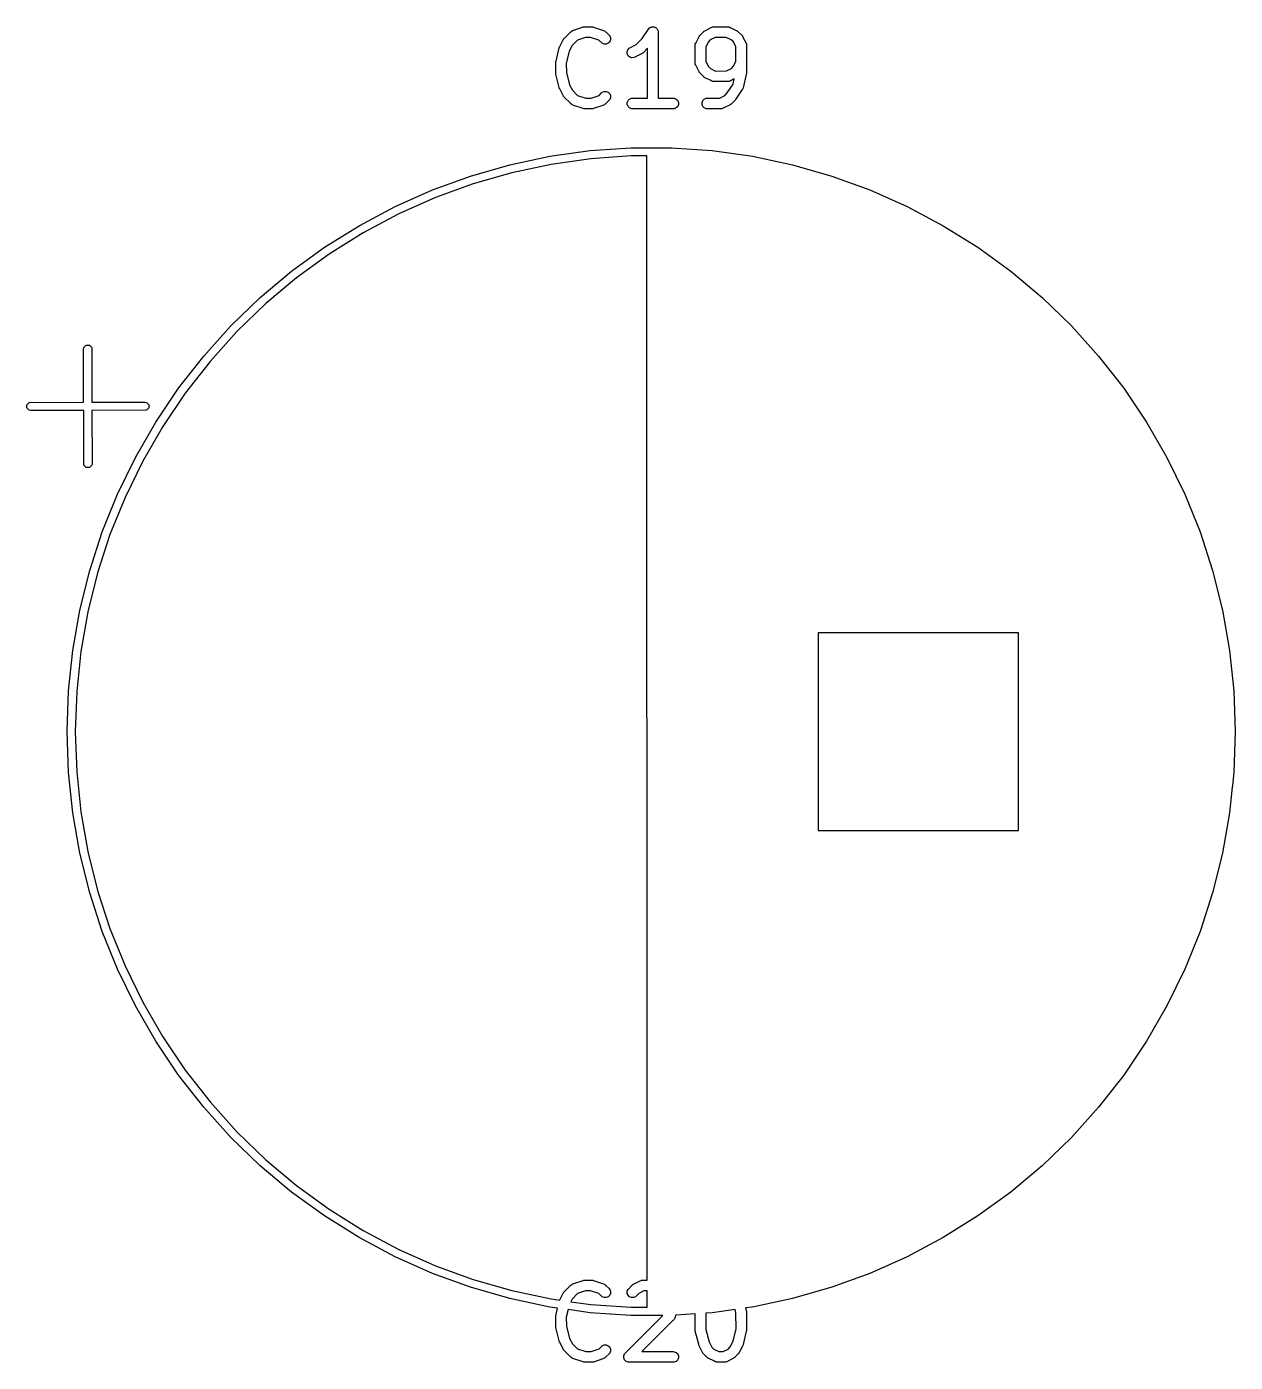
# Model space of a CAD drawing. Extents: x 37 to 347, y -147 to -34.
# Drawn here: x 36.61 to 53.53, y -52.68 to -33.98 of the extents above; entities that cross this region are included whole.
import ezdxf

# ---------------------------------------------------------------- set-up
doc = ezdxf.new("R2010")
doc.units = 0
doc.layers.add('BLACK', color=7, linetype='CONTINUOUS')

msp = doc.modelspace()

# ---------------------------------------------------------------- linework, layer by layer
at = {"layer": 'BLACK', "linetype": 'CONTINUOUS'}
for p, q in [((44.241428, -34.037281), (44.25439, -34.032834)), ((44.25439, -34.032834), (44.26394, -34.028879)), ((44.26394, -34.028879), (44.26592, -34.028879)), ((44.26592, -34.028879), (44.39771, -33.983668)), ((44.39771, -33.983668), (44.404965, -33.982018)), ((44.404965, -33.982018), (44.406796, -33.98126)), ((44.406796, -33.98126), (44.408392, -33.981239)), ((44.408392, -33.981239), (44.412047, -33.980408)), ((44.412047, -33.980408), (44.421347, -33.981069)), ((44.421347, -33.981069), (44.516666, -33.979819)), ((44.516666, -33.979819), (44.524071, -33.980548)), ((44.524071, -33.980548), (44.526046, -33.980408)), ((44.526046, -33.980408), (44.527532, -33.980889)), ((44.527532, -33.980889), (44.531298, -33.98126)), ((44.531298, -33.98126), (44.540661, -33.985138)), ((44.540661, -33.985138), (44.68324, -34.031287)), ((44.68324, -34.031287), (44.696665, -34.037281)), ((45.224663, -34.145534), (45.311405, -34.013216)), ((45.311405, -34.013216), (45.311439, -34.013173)), ((45.311439, -34.013173), (45.311449, -34.013151)), ((45.311449, -34.013151), (45.3115, -34.013099)), ((45.3115, -34.013099), (45.320721, -34.001841)), ((45.320721, -34.001841), (45.32689, -33.997709)), ((45.32689, -33.997709), (45.332141, -33.992459)), ((45.332141, -33.992459), (45.33893, -33.989646)), ((45.33893, -33.989646), (45.345036, -33.985558)), ((45.345036, -33.985558), (45.352316, -33.984101)), ((45.352316, -33.984101), (45.359177, -33.98126)), ((45.359177, -33.98126), (45.366525, -33.98126)), ((45.366525, -33.98126), (45.37373, -33.979819)), ((45.37373, -33.979819), (45.381014, -33.98126)), ((45.381014, -33.98126), (45.388441, -33.98126)), ((45.388441, -33.98126), (45.395229, -33.984072)), ((45.395229, -33.984072), (45.402438, -33.985498)), ((45.402438, -33.985498), (45.408617, -33.989617)), ((45.408617, -33.989617), (45.415477, -33.992459)), ((45.415477, -33.992459), (45.42067, -33.997652)), ((45.42067, -33.997652), (45.426787, -34.00173)), ((45.426787, -34.00173), (45.43092, -34.007902)), ((45.43092, -34.007902), (45.436169, -34.013151)), ((45.436169, -34.013151), (45.43898, -34.019938)), ((45.43898, -34.019938), (45.44307, -34.026045)), ((45.44307, -34.026045), (45.444526, -34.033326)), ((45.444526, -34.033326), (45.447368, -34.040187)), ((46.102856, -34.036428), (46.197411, -33.987737)), ((46.197411, -33.987737), (46.211142, -33.982482)), ((46.211142, -33.982482), (46.213831, -33.98229)), ((46.213831, -33.98229), (46.21632, -33.98126)), ((46.21632, -33.98126), (46.229659, -33.981166)), ((46.229659, -33.981166), (46.240332, -33.980408)), ((46.240332, -33.980408), (46.242339, -33.981077)), ((46.242339, -33.981077), (46.421428, -33.979819)), ((46.421428, -33.979819), (46.43606, -33.98126)), ((46.43606, -33.98126), (46.438549, -33.982291)), ((46.438549, -33.982291), (46.441237, -33.982482)), ((46.441237, -33.982482), (46.45423, -33.988786)), ((46.45423, -33.988786), (46.463096, -33.992459)), ((46.463096, -33.992459), (46.464318, -33.993681)), ((46.464318, -33.993681), (46.550207, -34.035356)), ((44.071984, -34.255366), (44.116251, -34.164135)), ((44.116251, -34.164135), (44.120215, -34.157835)), ((44.120215, -34.157835), (44.120973, -34.156008)), ((44.120973, -34.156008), (44.12207, -34.154888)), ((44.12207, -34.154888), (44.124083, -34.151692)), ((44.124083, -34.151692), (44.131606, -34.145167)), ((44.131606, -34.145167), (44.225538, -34.049405)), ((44.225538, -34.049405), (44.236903, -34.040077)), ((44.236903, -34.040077), (44.239393, -34.039045)), ((44.239393, -34.039045), (44.241428, -34.037281)), ((44.316944, -34.168561), (44.242665, -34.244286)), ((44.430213, -34.129703), (44.316944, -34.168561)), ((44.501592, -34.128767), (44.430213, -34.129703)), ((44.617785, -34.166376), (44.501592, -34.128767)), ((44.665474, -34.212417), (44.617785, -34.166376)), ((44.69251, -34.223616), (44.665474, -34.212417)), ((44.696665, -34.037281), (44.6987, -34.039046)), ((44.6987, -34.039046), (44.701191, -34.040078)), ((44.701191, -34.040078), (44.712692, -34.051181)), ((44.712692, -34.051181), (44.718772, -34.056455)), ((44.718772, -34.056455), (44.719348, -34.057608)), ((44.719348, -34.057608), (44.760175, -34.097024)), ((44.748809, -34.212417), (44.721773, -34.223616)), ((44.769502, -34.191724), (44.748809, -34.212417)), ((44.760175, -34.097024), (44.769502, -34.108389)), ((44.769502, -34.108389), (44.780701, -34.135425)), ((44.780701, -34.164688), (44.769502, -34.191724)), ((44.780701, -34.135425), (44.780701, -34.164688)), ((45.141929, -34.22988), (45.224663, -34.145534)), ((45.447368, -34.040187), (45.447378, -34.047587)), ((45.447378, -34.047587), (45.448809, -34.05474)), ((45.448809, -34.05474), (45.447398, -34.061868)), ((45.447398, -34.061868), (45.448703, -34.980337)), ((45.968139, -34.225486), (45.974443, -34.212492)), ((45.974443, -34.212492), (45.978116, -34.203627)), ((45.978116, -34.203627), (45.979338, -34.202404)), ((45.979338, -34.202404), (46.021013, -34.116516)), ((46.021013, -34.116516), (46.024977, -34.110216)), ((46.024977, -34.110216), (46.025735, -34.108389)), ((46.025735, -34.108389), (46.026865, -34.107218)), ((46.026865, -34.107218), (46.028845, -34.104073)), ((46.028845, -34.104073), (46.035339, -34.09844)), ((46.035339, -34.09844), (46.082681, -34.049405)), ((46.082681, -34.049405), (46.08843, -34.044686)), ((46.08843, -34.044686), (46.08973, -34.043188)), ((46.08973, -34.043188), (46.091143, -34.04246)), ((46.091143, -34.04246), (46.094046, -34.040078)), ((46.094046, -34.040078), (46.102856, -34.036428)), ((46.147528, -34.19646), (46.114231, -34.265082)), ((46.177772, -34.165133), (46.147528, -34.19646)), ((46.246563, -34.129709), (46.177772, -34.165133)), ((46.401732, -34.128619), (46.246563, -34.129709)), ((46.470262, -34.161871), (46.401732, -34.128619)), ((46.501589, -34.192115), (46.470262, -34.161871)), ((46.53696, -34.260803), (46.501589, -34.192115)), ((46.550207, -34.035356), (46.556506, -34.03932)), ((46.556506, -34.03932), (46.558334, -34.040078)), ((46.558334, -34.040078), (46.559504, -34.041208)), ((46.559504, -34.041208), (46.56265, -34.043188)), ((46.56265, -34.043188), (46.568282, -34.049682)), ((46.568282, -34.049682), (46.617318, -34.097024)), ((46.617318, -34.097024), (46.622036, -34.102773)), ((46.622036, -34.102773), (46.623535, -34.104073)), ((46.623535, -34.104073), (46.624262, -34.105486)), ((46.624262, -34.105486), (46.626645, -34.108389)), ((46.626645, -34.108389), (46.630294, -34.117199)), ((46.630294, -34.117199), (46.678986, -34.211754)), ((46.678986, -34.211754), (46.684241, -34.225485)), ((44.017712, -34.461089), (44.062953, -34.274724)), ((44.062953, -34.274724), (44.063338, -34.273644)), ((44.063338, -34.273644), (44.063377, -34.273105)), ((44.063377, -34.273105), (44.063962, -34.271897)), ((44.063962, -34.271897), (44.0679, -34.260878)), ((44.0679, -34.260878), (44.071984, -34.255366)), ((44.20394, -34.324096), (44.161914, -34.497219)), ((44.242665, -34.244286), (44.20394, -34.324096)), ((44.721773, -34.223616), (44.69251, -34.223616)), ((45.013684, -34.331152), (45.022938, -34.303391)), ((45.015758, -34.360342), (45.013684, -34.331152)), ((45.028845, -34.386517), (45.015758, -34.360342)), ((45.022938, -34.303391), (45.042111, -34.281283)), ((45.050953, -34.40569), (45.028845, -34.386517)), ((45.042111, -34.281283), (45.141929, -34.22988)), ((45.078714, -34.414944), (45.050953, -34.40569)), ((45.121636, -34.407615), (45.107904, -34.41287)), ((45.216192, -34.358922), (45.121636, -34.407615)), ((45.225001, -34.355274), (45.216192, -34.358922)), ((45.227903, -34.352891), (45.225001, -34.355274)), ((45.229317, -34.352164), (45.227903, -34.352891)), ((45.230616, -34.350665), (45.229317, -34.352164)), ((45.236366, -34.345947), (45.230616, -34.350665)), ((45.299131, -34.281958), (45.236366, -34.345947)), ((45.300123, -34.980702), (45.299131, -34.281958)), ((45.965476, -34.245295), (45.966917, -34.230663)), ((45.966768, -34.471899), (45.965476, -34.245295)), ((45.966917, -34.230663), (45.967948, -34.228173)), ((45.967948, -34.228173), (45.968139, -34.225486)), ((46.114231, -34.265082), (46.115387, -34.467818)), ((46.537702, -34.464521), (46.53696, -34.260803)), ((46.684241, -34.225485), (46.684432, -34.228174)), ((46.684432, -34.228174), (46.685463, -34.230663)), ((46.685463, -34.230663), (46.685509, -34.243333)), ((46.685509, -34.243333), (46.686315, -34.254675)), ((46.686315, -34.254675), (46.685558, -34.256943)), ((46.685558, -34.256943), (46.686904, -34.626247)), ((44.013095, -34.48339), (44.013346, -34.480836)), ((44.014362, -34.621969), (44.013095, -34.48339)), ((44.013184, -34.479744), (44.013638, -34.477872)), ((44.013346, -34.480836), (44.013184, -34.479744)), ((44.013638, -34.477872), (44.014536, -34.468758)), ((44.014536, -34.468758), (44.017712, -34.461089)), ((44.161914, -34.497219), (44.163056, -34.621991)), ((45.107904, -34.41287), (45.078714, -34.414944)), ((45.966065, -34.474009), (45.966768, -34.471899)), ((45.966842, -34.484951), (45.966065, -34.474009)), ((45.966917, -34.498022), (45.966842, -34.484951)), ((45.967948, -34.500511), (45.966917, -34.498022)), ((45.968139, -34.503199), (45.967948, -34.500511)), ((45.973394, -34.516931), (45.968139, -34.503199)), ((46.022086, -34.611487), (45.973394, -34.516931)), ((46.115387, -34.467818), (46.15079, -34.536569)), ((46.15079, -34.536569), (46.182118, -34.566814)), ((46.182118, -34.566814), (46.250647, -34.600065)), ((46.405816, -34.598975), (46.474607, -34.563551)), ((46.474607, -34.563551), (46.504852, -34.532223)), ((46.504852, -34.532223), (46.537702, -34.464521)), ((44.013184, -34.629893), (44.014362, -34.621969)), ((44.014518, -34.638917), (44.013184, -34.629893)), ((44.014536, -34.640879), (44.014518, -34.638917)), ((44.014958, -34.6419), (44.014536, -34.640879)), ((44.015334, -34.644437), (44.014958, -34.6419)), ((44.062851, -34.829135), (44.015334, -34.644437)), ((44.163056, -34.621991), (44.207674, -34.795421)), ((46.025735, -34.620296), (46.022086, -34.611487)), ((46.028117, -34.623198), (46.025735, -34.620296)), ((46.028845, -34.624612), (46.028117, -34.623198)), ((46.030343, -34.625911), (46.028845, -34.624612)), ((46.035062, -34.631661), (46.030343, -34.625911)), ((46.084097, -34.679002), (46.035062, -34.631661)), ((46.08973, -34.685497), (46.084097, -34.679002)), ((46.092875, -34.687476), (46.08973, -34.685497)), ((46.094046, -34.688607), (46.092875, -34.687476)), ((46.095873, -34.689364), (46.094046, -34.688607)), ((46.102173, -34.693329), (46.095873, -34.689364)), ((46.188062, -34.735004), (46.102173, -34.693329)), ((46.189284, -34.736226), (46.188062, -34.735004)), ((46.198143, -34.739895), (46.189284, -34.736226)), ((46.211142, -34.746203), (46.198143, -34.739895)), ((46.213831, -34.746394), (46.211142, -34.746203)), ((46.21632, -34.747425), (46.213831, -34.746394)), ((46.230952, -34.748866), (46.21632, -34.747425)), ((46.410039, -34.747607), (46.230952, -34.748866)), ((46.250647, -34.600065), (46.405816, -34.598975)), ((46.412047, -34.748277), (46.410039, -34.747607)), ((46.422719, -34.747518), (46.412047, -34.748277)), ((46.43606, -34.747425), (46.422719, -34.747518)), ((46.438549, -34.746393), (46.43606, -34.747425)), ((46.441237, -34.746203), (46.438549, -34.746393)), ((46.454969, -34.740948), (46.441237, -34.746203)), ((46.5143, -34.710395), (46.454969, -34.740948)), ((46.496651, -34.783096), (46.5143, -34.710395)), ((46.682286, -34.648547), (46.637046, -34.834913)), ((46.685463, -34.640879), (46.682286, -34.648547)), ((46.68636, -34.631764), (46.685463, -34.640879)), ((46.686815, -34.629893), (46.68636, -34.631764)), ((46.686904, -34.626247), (46.686652, -34.6288)), ((46.686652, -34.6288), (46.686815, -34.629893)), ((44.063377, -34.836532), (44.062851, -34.829135)), ((44.067579, -34.847514), (44.063377, -34.836532)), ((44.0679, -34.848759), (44.067579, -34.847514)), ((44.068222, -34.849194), (44.0679, -34.848759)), ((44.068632, -34.850264), (44.068222, -34.849194)), ((44.117322, -34.944816), (44.068632, -34.850264)), ((44.120972, -34.953628), (44.117322, -34.944816)), ((44.123355, -34.956532), (44.120972, -34.953628)), ((44.124083, -34.957945), (44.123355, -34.956532)), ((44.125581, -34.959244), (44.124083, -34.957945)), ((44.1303, -34.964994), (44.125581, -34.959244)), ((44.218469, -35.051479), (44.1303, -34.964994)), ((44.207674, -34.795421), (44.246366, -34.870558)), ((44.246366, -34.870558), (44.320574, -34.943348)), ((44.320574, -34.943348), (44.436501, -34.98087)), ((44.507879, -34.979934), (44.620586, -34.941269)), ((44.620586, -34.941269), (44.654108, -34.906548)), ((44.654108, -34.906548), (44.665474, -34.89722)), ((44.665474, -34.89722), (44.69251, -34.886021)), ((44.69251, -34.886021), (44.721773, -34.886021)), ((44.721773, -34.886021), (44.748809, -34.897219)), ((44.748809, -34.897219), (44.769502, -34.917912)), ((44.769502, -34.917912), (44.780701, -34.944948)), ((44.780701, -34.944948), (44.780701, -34.974211)), ((46.310578, -34.979928), (46.379368, -34.944504)), ((46.379368, -34.944504), (46.41511, -34.907482)), ((46.41511, -34.907482), (46.496651, -34.783096)), ((46.625793, -34.857269), (46.531451, -35.001183)), ((46.632099, -34.848759), (46.625793, -34.857269)), ((46.63297, -34.846321), (46.632099, -34.848759)), ((46.633606, -34.845351), (46.63297, -34.846321)), ((46.633964, -34.843536), (46.633606, -34.845351)), ((46.637046, -34.834913), (46.633964, -34.843536)), ((44.219321, -35.053183), (44.218469, -35.051479)), ((44.226965, -35.059813), (44.219321, -35.053183)), ((44.236903, -35.069561), (44.226965, -35.059813)), ((44.239393, -35.070592), (44.236903, -35.069561)), ((44.241428, -35.072357), (44.239393, -35.070592)), ((44.254854, -35.078351), (44.241428, -35.072357)), ((44.397435, -35.1245), (44.254854, -35.078351)), ((44.406796, -35.128378), (44.397435, -35.1245)), ((44.410559, -35.128748), (44.406796, -35.128378)), ((44.412047, -35.12923), (44.410559, -35.128748)), ((44.414021, -35.129089), (44.412047, -35.12923)), ((44.421428, -35.129819), (44.414021, -35.129089)), ((44.516745, -35.128568), (44.421428, -35.129819)), ((44.436501, -34.98087), (44.507879, -34.979934)), ((44.526046, -35.12923), (44.516745, -35.128568)), ((44.5297, -35.128398), (44.526046, -35.12923)), ((44.531298, -35.128378), (44.5297, -35.128398)), ((44.533129, -35.127619), (44.531298, -35.128378)), ((44.540383, -35.12597), (44.533129, -35.127619)), ((44.672173, -35.080759), (44.540383, -35.12597)), ((44.674155, -35.080759), (44.672173, -35.080759)), ((44.683707, -35.076802), (44.674155, -35.080759)), ((44.696665, -35.072357), (44.683707, -35.076802)), ((44.6987, -35.070591), (44.696665, -35.072357)), ((44.701191, -35.06956), (44.6987, -35.070591)), ((44.712557, -35.060232), (44.701191, -35.06956)), ((44.769503, -35.001247), (44.712557, -35.060232)), ((44.780701, -34.974211), (44.769503, -35.001247)), ((45.014536, -35.040187), (45.025735, -35.013151)), ((45.014536, -35.069451), (45.014536, -35.040187)), ((45.025735, -35.096487), (45.014536, -35.069451)), ((45.025735, -35.013151), (45.046427, -34.992459)), ((45.046427, -35.117179), (45.025735, -35.096487)), ((45.046427, -34.992459), (45.073463, -34.98126)), ((45.073463, -35.128378), (45.046427, -35.117179)), ((45.073463, -34.98126), (45.300123, -34.980702)), ((45.088095, -35.129819), (45.073463, -35.128378)), ((45.674155, -35.128378), (45.088095, -35.129819)), ((45.448703, -34.980337), (45.659523, -34.979819)), ((45.659523, -34.979819), (45.674155, -34.98126)), ((45.674155, -34.98126), (45.701191, -34.992459)), ((45.701191, -35.117179), (45.674155, -35.128378)), ((45.701191, -34.992459), (45.721883, -35.013151)), ((45.721883, -35.096487), (45.701191, -35.117179)), ((45.721883, -35.013151), (45.733082, -35.040187)), ((45.733082, -35.069451), (45.721883, -35.096487)), ((45.733082, -35.040187), (45.733082, -35.069451)), ((46.062155, -35.040187), (46.073354, -35.013151)), ((46.062155, -35.069451), (46.062155, -35.040187)), ((46.073354, -35.096487), (46.062155, -35.069451)), ((46.073354, -35.013151), (46.094046, -34.992459)), ((46.094046, -35.117179), (46.073354, -35.096487)), ((46.094046, -34.992459), (46.121082, -34.98126)), ((46.121082, -35.128378), (46.094046, -35.117179)), ((46.121082, -34.98126), (46.310578, -34.979928)), ((46.135714, -35.129819), (46.121082, -35.128378)), ((46.314801, -35.12856), (46.135714, -35.129819)), ((46.316809, -35.12923), (46.314801, -35.12856)), ((46.327481, -35.128471), (46.316809, -35.12923)), ((46.340822, -35.128378), (46.327481, -35.128471)), ((46.343311, -35.127346), (46.340822, -35.128378)), ((46.345999, -35.127156), (46.343311, -35.127346)), ((46.359731, -35.121901), (46.345999, -35.127156)), ((46.454285, -35.073209), (46.359731, -35.121901)), ((46.463096, -35.06956), (46.454285, -35.073209)), ((46.465998, -35.067177), (46.463096, -35.06956)), ((46.467412, -35.06645), (46.465998, -35.067177)), ((46.468712, -35.06495), (46.467412, -35.06645)), ((46.474462, -35.060232), (46.468712, -35.06495)), ((46.517475, -35.015678), (46.474462, -35.060232)), ((46.522135, -35.012558), (46.517475, -35.015678)), ((46.531345, -35.001311), (46.522135, -35.012558)), ((46.531408, -35.001247), (46.531345, -35.001311)), ((46.531417, -35.001223), (46.531408, -35.001247)), ((46.531451, -35.001183), (46.531417, -35.001223)), ((43.929558, -35.794273), (44.494957, -35.714811)), ((44.494957, -35.714811), (45.064522, -35.674983)), ((45.064522, -35.674983), (45.635478, -35.674983)), ((45.635478, -35.674983), (46.205043, -35.714811)), ((46.205043, -35.714811), (46.770442, -35.794273)), ((43.371079, -35.912981), (43.929558, -35.794273)), ((44.506987, -35.829267), (43.949543, -35.907611)), ((45.068539, -35.79), (44.506987, -35.829267)), ((45.290006, -35.79), (45.068539, -35.79)), ((45.294447, -51.530814), (45.290006, -35.79)), ((46.770442, -35.794273), (47.328921, -35.912981)), ((42.285718, -36.265636), (42.822241, -36.070358)), ((42.822241, -36.070358), (43.371079, -35.912981)), ((43.398921, -36.024649), (42.857805, -36.179812)), ((43.949543, -35.907611), (43.398921, -36.024649)), ((47.328921, -35.912981), (47.877759, -36.070358)), ((47.877759, -36.070358), (48.414282, -36.265636)), ((41.764124, -36.497865), (42.285718, -36.265636)), ((42.857805, -36.179812), (42.32883, -36.372343)), ((48.414282, -36.265636), (48.935876, -36.497865)), ((42.32883, -36.372343), (41.814575, -36.601304)), ((41.26, -36.765912), (41.764124, -36.497865)), ((41.814575, -36.601304), (41.317544, -36.86558)), ((48.935876, -36.497865), (49.44, -36.765912)), ((40.775802, -37.068473), (41.26, -36.765912)), ((49.44, -36.765912), (49.924198, -37.068473)), ((41.317544, -36.86558), (40.840158, -37.163884)), ((40.313889, -37.404072), (40.775802, -37.068473)), ((40.840158, -37.163884), (40.384744, -37.494762)), ((49.924198, -37.068473), (50.386111, -37.404072)), ((39.876512, -37.771075), (40.313889, -37.404072)), ((40.384744, -37.494762), (39.95352, -37.856602)), ((50.386111, -37.404072), (50.823488, -37.771075)), ((39.4658, -38.167695), (39.876512, -37.771075)), ((50.823488, -37.771075), (51.2342, -38.167695)), ((39.95352, -37.856602), (39.548587, -38.247641)), ((39.083756, -38.591997), (39.4658, -38.167695)), ((39.548587, -38.247641), (39.171918, -38.665974)), ((51.2342, -38.167695), (51.616244, -38.591997)), ((37.400509, -38.495), (37.405076, -38.472039)), ((37.402598, -39.237414), (37.400509, -38.495)), ((37.405076, -38.472039), (37.437548, -38.439567)), ((37.437548, -38.439567), (37.48347, -38.439567)), ((37.48347, -38.439567), (37.515942, -38.472039)), ((37.515942, -38.472039), (37.518094, -39.237089)), ((38.732241, -39.041917), (39.083756, -38.591997)), ((39.171918, -38.665974), (38.825348, -39.109563)), ((51.616244, -38.591997), (51.967759, -39.041917)), ((38.412967, -39.51526), (38.732241, -39.041917)), ((51.967759, -39.041917), (52.287033, -39.51526)), ((36.605076, -39.272039), (36.637548, -39.239567)), ((36.637548, -39.239567), (37.402598, -39.237414)), ((37.518094, -39.237089), (38.260509, -39.235)), ((38.260509, -39.235), (38.28347, -39.239567)), ((38.28347, -39.239567), (38.315942, -39.272039)), ((38.825348, -39.109563), (38.510566, -39.576247)), ((36.605076, -39.317961), (36.605076, -39.272039)), ((36.637548, -39.350433), (36.605076, -39.317961)), ((36.660509, -39.355), (36.637548, -39.350433)), ((37.402923, -39.35291), (36.660509, -39.355)), ((37.405076, -40.117961), (37.402923, -39.35291)), ((38.28347, -39.350433), (37.518419, -39.352585)), ((37.518419, -39.352585), (37.520509, -40.095)), ((38.315942, -39.317961), (38.28347, -39.350433)), ((38.315942, -39.272039), (38.315942, -39.317961)), ((38.127489, -40.009723), (38.412967, -39.51526)), ((38.510566, -39.576247), (38.229104, -40.063753)), ((52.287033, -39.51526), (52.572511, -40.009723)), ((37.877198, -40.522894), (38.127489, -40.009723)), ((52.572511, -40.009723), (52.822802, -40.522894)), ((37.437548, -40.150433), (37.405076, -40.117961)), ((37.48347, -40.150433), (37.437548, -40.150433)), ((37.515942, -40.117961), (37.48347, -40.150433)), ((37.520509, -40.095), (37.515942, -40.117961)), ((38.229104, -40.063753), (37.982335, -40.569704)), ((37.663314, -41.052275), (37.877198, -40.522894)), ((37.982335, -40.569704), (37.771461, -41.091637)), ((52.822802, -40.522894), (53.036686, -41.052275)), ((37.486879, -41.595286), (37.663314, -41.052275)), ((37.771461, -41.091637), (37.597508, -41.627009)), ((53.036686, -41.052275), (53.213121, -41.595286)), ((37.348753, -42.149282), (37.486879, -41.595286)), ((37.597508, -41.627009), (37.461325, -42.17321)), ((53.213121, -41.595286), (53.351247, -42.149282)), ((37.249607, -42.711564), (37.348753, -42.149282)), ((37.461325, -42.17321), (37.363574, -42.727581)), ((53.351247, -42.149282), (53.450393, -42.711564)), ((47.688313, -42.465433), (47.689127, -45.234567)), ((47.728039, -42.465433), (47.688313, -42.465433)), ((47.768039, -42.465433), (47.728039, -42.465433)), ((47.808039, -42.465433), (47.768039, -42.465433)), ((47.848039, -42.465433), (47.808039, -42.465433)), ((47.888039, -42.465433), (47.848039, -42.465433)), ((47.928039, -42.465433), (47.888039, -42.465433)), ((47.968039, -42.465433), (47.928039, -42.465433)), ((48.008039, -42.465433), (47.968039, -42.465433)), ((48.048039, -42.465433), (48.008039, -42.465433)), ((48.088039, -42.465433), (48.048039, -42.465433)), ((48.128039, -42.465433), (48.088039, -42.465433)), ((48.168039, -42.465433), (48.128039, -42.465433)), ((48.208039, -42.465433), (48.168039, -42.465433)), ((48.248039, -42.465433), (48.208039, -42.465433)), ((48.288039, -42.465433), (48.248039, -42.465433)), ((48.328039, -42.465433), (48.288039, -42.465433)), ((48.368039, -42.465433), (48.328039, -42.465433)), ((48.408039, -42.465433), (48.368039, -42.465433)), ((48.448039, -42.465433), (48.408039, -42.465433)), ((48.488039, -42.465433), (48.448039, -42.465433)), ((48.528039, -42.465433), (48.488039, -42.465433)), ((48.568039, -42.465433), (48.528039, -42.465433)), ((48.608039, -42.465433), (48.568039, -42.465433)), ((48.648039, -42.465433), (48.608039, -42.465433)), ((48.688039, -42.465433), (48.648039, -42.465433)), ((48.728039, -42.465433), (48.688039, -42.465433)), ((48.768039, -42.465433), (48.728039, -42.465433)), ((48.808039, -42.465433), (48.768039, -42.465433)), ((48.848039, -42.465433), (48.808039, -42.465433)), ((48.888039, -42.465433), (48.848039, -42.465433)), ((48.928039, -42.465433), (48.888039, -42.465433)), ((48.968039, -42.465433), (48.928039, -42.465433)), ((49.008039, -42.465433), (48.968039, -42.465433)), ((49.048039, -42.465433), (49.008039, -42.465433)), ((49.088039, -42.465433), (49.048039, -42.465433)), ((49.128039, -42.465433), (49.088039, -42.465433)), ((49.168039, -42.465433), (49.128039, -42.465433)), ((49.208039, -42.465433), (49.168039, -42.465433)), ((49.248039, -42.465433), (49.208039, -42.465433)), ((49.288039, -42.465433), (49.248039, -42.465433)), ((49.328039, -42.465433), (49.288039, -42.465433)), ((49.368039, -42.465433), (49.328039, -42.465433)), ((49.408039, -42.465433), (49.368039, -42.465433)), ((49.448039, -42.465433), (49.408039, -42.465433)), ((49.488039, -42.465433), (49.448039, -42.465433)), ((49.528039, -42.465433), (49.488039, -42.465433)), ((49.568039, -42.465433), (49.528039, -42.465433)), ((49.608039, -42.465433), (49.568039, -42.465433)), ((49.648039, -42.465433), (49.608039, -42.465433)), ((49.688039, -42.465433), (49.648039, -42.465433)), ((49.728039, -42.465433), (49.688039, -42.465433)), ((49.768039, -42.465433), (49.728039, -42.465433)), ((49.808039, -42.465433), (49.768039, -42.465433)), ((49.848039, -42.465433), (49.808039, -42.465433)), ((49.888039, -42.465433), (49.848039, -42.465433)), ((49.928039, -42.465433), (49.888039, -42.465433)), ((49.968039, -42.465433), (49.928039, -42.465433)), ((50.008039, -42.465433), (49.968039, -42.465433)), ((50.048039, -42.465433), (50.008039, -42.465433)), ((50.088039, -42.465433), (50.048039, -42.465433)), ((50.128039, -42.465433), (50.088039, -42.465433)), ((50.168039, -42.465433), (50.128039, -42.465433)), ((50.208039, -42.465433), (50.168039, -42.465433)), ((50.248039, -42.465433), (50.208039, -42.465433)), ((50.288039, -42.465433), (50.248039, -42.465433)), ((50.328039, -42.465433), (50.288039, -42.465433)), ((50.368039, -42.465433), (50.328039, -42.465433)), ((50.408039, -42.465433), (50.368039, -42.465433)), ((50.448039, -42.465433), (50.408039, -42.465433)), ((50.488039, -42.465433), (50.448039, -42.465433)), ((50.49277, -42.465433), (50.488039, -42.465433)), ((50.493789, -45.234567), (50.49277, -42.465433)), ((37.189926, -43.279392), (37.249607, -42.711564)), ((37.363574, -42.727581), (37.304733, -43.28742)), ((53.450393, -42.711564), (53.510074, -43.279392)), ((37.17, -43.85), (37.189926, -43.279392)), ((37.304733, -43.28742), (37.285087, -43.85)), ((53.510074, -43.279392), (53.53, -43.85)), ((37.189926, -44.420608), (37.17, -43.85)), ((37.285087, -43.85), (37.304733, -44.41258)), ((53.53, -43.85), (53.510074, -44.420608)), ((37.249607, -44.988436), (37.189926, -44.420608)), ((37.304733, -44.41258), (37.363574, -44.972419)), ((53.510074, -44.420608), (53.490963, -44.602436)), ((53.488121, -44.629471), (53.450393, -44.988436)), ((53.491, -44.615), (53.488121, -44.629471)), ((53.490963, -44.602436), (53.491, -44.615)), ((37.348753, -45.550718), (37.249607, -44.988436)), ((37.363574, -44.972419), (37.461325, -45.52679)), ((53.450393, -44.988436), (53.351247, -45.550718)), ((47.689127, -45.234567), (47.693961, -45.234567)), ((47.693961, -45.234567), (47.733961, -45.234567)), ((47.733961, -45.234567), (47.773961, -45.234567)), ((47.773961, -45.234567), (47.813961, -45.234567)), ((47.813961, -45.234567), (47.853961, -45.234567)), ((47.853961, -45.234567), (47.893961, -45.234567)), ((47.893961, -45.234567), (47.933961, -45.234567)), ((47.933961, -45.234567), (47.973961, -45.234567)), ((47.973961, -45.234567), (48.013961, -45.234567)), ((48.013961, -45.234567), (48.053961, -45.234567)), ((48.053961, -45.234567), (48.093961, -45.234567)), ((48.093961, -45.234567), (48.133961, -45.234567)), ((48.133961, -45.234567), (48.173961, -45.234567)), ((48.173961, -45.234567), (48.213961, -45.234567)), ((48.213961, -45.234567), (48.253961, -45.234567)), ((48.253961, -45.234567), (48.293961, -45.234567)), ((48.293961, -45.234567), (48.333961, -45.234567)), ((48.333961, -45.234567), (48.373961, -45.234567)), ((48.373961, -45.234567), (48.413961, -45.234567)), ((48.413961, -45.234567), (48.453961, -45.234567)), ((48.453961, -45.234567), (48.493961, -45.234567)), ((48.493961, -45.234567), (48.533961, -45.234567)), ((48.533961, -45.234567), (48.573961, -45.234567)), ((48.573961, -45.234567), (48.613961, -45.234567)), ((48.613961, -45.234567), (48.653961, -45.234567)), ((48.653961, -45.234567), (48.693961, -45.234567)), ((48.693961, -45.234567), (48.733961, -45.234567)), ((48.733961, -45.234567), (48.773961, -45.234567)), ((48.773961, -45.234567), (48.813961, -45.234567)), ((48.813961, -45.234567), (48.853961, -45.234567)), ((48.853961, -45.234567), (48.893961, -45.234567)), ((48.893961, -45.234567), (48.933961, -45.234567)), ((48.933961, -45.234567), (48.973961, -45.234567)), ((48.973961, -45.234567), (49.013961, -45.234567)), ((49.013961, -45.234567), (49.053961, -45.234567)), ((49.053961, -45.234567), (49.093961, -45.234567)), ((49.093961, -45.234567), (49.133961, -45.234567)), ((49.133961, -45.234567), (49.173961, -45.234567)), ((49.173961, -45.234567), (49.213961, -45.234567)), ((49.213961, -45.234567), (49.253961, -45.234567)), ((49.253961, -45.234567), (49.293961, -45.234567)), ((49.293961, -45.234567), (49.333961, -45.234567)), ((49.333961, -45.234567), (49.373961, -45.234567)), ((49.373961, -45.234567), (49.413961, -45.234567)), ((49.413961, -45.234567), (49.453961, -45.234567)), ((49.453961, -45.234567), (49.493961, -45.234567)), ((49.493961, -45.234567), (49.533961, -45.234567)), ((49.533961, -45.234567), (49.573961, -45.234567)), ((49.573961, -45.234567), (49.613961, -45.234567)), ((49.613961, -45.234567), (49.653961, -45.234567)), ((49.653961, -45.234567), (49.693961, -45.234567)), ((49.693961, -45.234567), (49.733961, -45.234567)), ((49.733961, -45.234567), (49.773961, -45.234567)), ((49.773961, -45.234567), (49.813961, -45.234567)), ((49.813961, -45.234567), (49.853961, -45.234567)), ((49.853961, -45.234567), (49.893961, -45.234567)), ((49.893961, -45.234567), (49.933961, -45.234567)), ((49.933961, -45.234567), (49.973961, -45.234567)), ((49.973961, -45.234567), (50.013961, -45.234567)), ((50.013961, -45.234567), (50.053961, -45.234567)), ((50.053961, -45.234567), (50.093961, -45.234567)), ((50.093961, -45.234567), (50.133961, -45.234567)), ((50.133961, -45.234567), (50.173961, -45.234567)), ((50.173961, -45.234567), (50.213961, -45.234567)), ((50.213961, -45.234567), (50.253961, -45.234567)), ((50.253961, -45.234567), (50.293961, -45.234567)), ((50.293961, -45.234567), (50.333961, -45.234567)), ((50.333961, -45.234567), (50.373961, -45.234567)), ((50.373961, -45.234567), (50.413961, -45.234567)), ((50.413961, -45.234567), (50.453961, -45.234567)), ((50.453961, -45.234567), (50.493789, -45.234567)), ((37.486879, -46.104714), (37.348753, -45.550718)), ((37.461325, -45.52679), (37.597508, -46.072991)), ((53.351247, -45.550718), (53.213121, -46.104714)), ((37.663314, -46.647725), (37.486879, -46.104714)), ((37.597508, -46.072991), (37.771461, -46.608363)), ((53.213121, -46.104714), (53.036686, -46.647725)), ((37.877198, -47.177106), (37.663314, -46.647725)), ((37.771461, -46.608363), (37.982335, -47.130296)), ((53.036686, -46.647725), (52.822802, -47.177106)), ((38.127489, -47.690277), (37.877198, -47.177106)), ((37.982335, -47.130296), (38.229104, -47.636247)), ((52.822802, -47.177106), (52.572511, -47.690277)), ((38.229104, -47.636247), (38.510566, -48.123753)), ((38.412967, -48.18474), (38.127489, -47.690277)), ((52.572511, -47.690277), (52.287033, -48.18474)), ((38.732241, -48.658083), (38.412967, -48.18474)), ((38.510566, -48.123753), (38.825348, -48.590437)), ((52.287033, -48.18474), (51.967759, -48.658083)), ((38.825348, -48.590437), (39.171918, -49.034026)), ((39.083756, -49.108003), (38.732241, -48.658083)), ((51.967759, -48.658083), (51.616244, -49.108003)), ((39.4658, -49.532305), (39.083756, -49.108003)), ((39.171918, -49.034026), (39.548587, -49.452359)), ((51.616244, -49.108003), (51.2342, -49.532305)), ((39.876512, -49.928925), (39.4658, -49.532305)), ((39.548587, -49.452359), (39.95352, -49.843398)), ((51.2342, -49.532305), (50.823488, -49.928925)), ((40.313889, -50.295928), (39.876512, -49.928925)), ((39.95352, -49.843398), (40.384744, -50.205238)), ((50.823488, -49.928925), (50.386111, -50.295928)), ((40.775802, -50.631527), (40.313889, -50.295928)), ((40.384744, -50.205238), (40.840158, -50.536116)), ((50.386111, -50.295928), (49.924198, -50.631527)), ((41.26, -50.934088), (40.775802, -50.631527)), ((40.840158, -50.536116), (41.317543, -50.83442)), ((49.924198, -50.631527), (49.44, -50.934088)), ((41.317543, -50.83442), (41.814575, -51.098696)), ((41.764124, -51.202135), (41.26, -50.934088)), ((49.44, -50.934088), (48.935876, -51.202135)), ((42.285718, -51.434364), (41.764124, -51.202135)), ((41.814575, -51.098696), (42.32883, -51.327657)), ((48.935876, -51.202135), (48.414282, -51.434364)), ((42.32883, -51.327657), (42.857805, -51.520188)), ((42.822241, -51.629642), (42.285718, -51.434364)), ((42.857805, -51.520188), (43.398921, -51.675351)), ((44.131606, -51.695167), (44.225538, -51.599405)), ((44.225538, -51.599405), (44.236903, -51.590077)), ((44.236903, -51.590077), (44.239393, -51.589045)), ((44.239393, -51.589045), (44.241428, -51.587281)), ((44.241428, -51.587281), (44.25439, -51.582834)), ((44.25439, -51.582834), (44.26394, -51.578879)), ((44.26394, -51.578879), (44.26592, -51.578879)), ((44.26592, -51.578879), (44.39771, -51.533668)), ((44.39771, -51.533668), (44.404965, -51.532018)), ((44.404965, -51.532018), (44.406796, -51.53126)), ((44.406796, -51.53126), (44.408392, -51.531239)), ((44.408392, -51.531239), (44.412047, -51.530408)), ((44.412047, -51.530408), (44.421347, -51.531069)), ((44.421347, -51.531069), (44.516666, -51.529819)), ((44.516666, -51.529819), (44.524071, -51.530548)), ((44.524071, -51.530548), (44.526046, -51.530408)), ((44.526046, -51.530408), (44.527532, -51.530889)), ((44.527532, -51.530889), (44.531298, -51.53126)), ((44.531298, -51.53126), (44.540661, -51.535138)), ((44.540661, -51.535138), (44.68324, -51.581287)), ((44.68324, -51.581287), (44.696665, -51.587281)), ((44.696665, -51.587281), (44.6987, -51.589046)), ((44.6987, -51.589046), (44.701191, -51.590078)), ((44.701191, -51.590078), (44.712692, -51.601181)), ((44.712692, -51.601181), (44.718772, -51.606455)), ((44.718772, -51.606455), (44.719348, -51.607608)), ((44.719348, -51.607608), (44.760175, -51.647024)), ((45.025735, -51.658389), (45.082681, -51.599405)), ((45.082681, -51.599405), (45.08843, -51.594686)), ((45.08843, -51.594686), (45.08973, -51.593188)), ((45.08973, -51.593188), (45.091143, -51.59246)), ((45.091143, -51.59246), (45.094046, -51.590078)), ((45.094046, -51.590078), (45.102856, -51.586428)), ((45.102856, -51.586428), (45.197411, -51.537737)), ((45.197411, -51.537737), (45.211142, -51.532482)), ((45.211142, -51.532482), (45.213831, -51.53229)), ((45.213831, -51.53229), (45.21632, -51.53126)), ((45.21632, -51.53126), (45.229389, -51.531185)), ((45.229389, -51.531185), (45.240332, -51.530408)), ((45.240332, -51.530408), (45.242441, -51.531111)), ((45.242441, -51.531111), (45.294447, -51.530814)), ((48.414282, -51.434364), (47.877759, -51.629642)), ((43.371079, -51.787019), (42.822241, -51.629642)), ((43.929558, -51.905727), (43.371079, -51.787019)), ((43.398921, -51.675351), (43.949543, -51.792389)), ((43.949543, -51.792389), (44.069144, -51.809198)), ((44.071984, -51.805366), (44.116251, -51.714135)), ((44.116251, -51.714135), (44.120215, -51.707835)), ((44.120215, -51.707835), (44.120973, -51.706008)), ((44.120973, -51.706008), (44.12207, -51.704888)), ((44.12207, -51.704888), (44.124083, -51.701692)), ((44.124083, -51.701692), (44.131606, -51.695167)), ((44.242665, -51.794286), (44.224813, -51.831075)), ((44.316944, -51.718561), (44.242665, -51.794286)), ((44.430213, -51.679703), (44.316944, -51.718561)), ((44.501592, -51.678767), (44.430213, -51.679703)), ((44.617785, -51.716376), (44.501592, -51.678767)), ((44.665474, -51.762417), (44.617785, -51.716376)), ((44.69251, -51.773616), (44.665474, -51.762417)), ((44.721773, -51.773616), (44.69251, -51.773616)), ((44.748809, -51.762417), (44.721773, -51.773616)), ((44.769502, -51.741724), (44.748809, -51.762417)), ((44.760175, -51.647024), (44.769502, -51.658389)), ((44.769502, -51.658389), (44.780701, -51.685425)), ((44.780701, -51.714688), (44.769502, -51.741724)), ((44.780701, -51.685425), (44.780701, -51.714688)), ((45.014536, -51.685426), (45.025735, -51.658389)), ((45.014536, -51.714688), (45.014536, -51.685426)), ((45.025735, -51.741725), (45.014536, -51.714688)), ((45.046427, -51.762417), (45.025735, -51.741725)), ((45.073464, -51.773616), (45.046427, -51.762417)), ((45.102726, -51.773616), (45.073464, -51.773616)), ((45.129763, -51.762417), (45.102726, -51.773616)), ((45.141128, -51.75309), (45.129763, -51.762417)), ((45.177772, -51.715133), (45.141128, -51.75309)), ((45.246523, -51.67973), (45.177772, -51.715133)), ((45.294489, -51.679456), (45.246523, -51.67973)), ((45.294555, -51.91), (45.294489, -51.679456)), ((47.328921, -51.787019), (46.770442, -51.905727)), ((47.877759, -51.629642), (47.328921, -51.787019)), ((44.039536, -51.921183), (43.929558, -51.905727)), ((44.017712, -52.011089), (44.039536, -51.921183)), ((44.069144, -51.809198), (44.071984, -51.805366)), ((44.187462, -51.941973), (44.161914, -52.047219)), ((44.494957, -51.985189), (44.187462, -51.941973)), ((44.224813, -51.831075), (44.506987, -51.870733)), ((45.064522, -52.025017), (44.494957, -51.985189)), ((44.506987, -51.870733), (45.068539, -51.91)), ((45.068539, -51.91), (45.294555, -51.91)), ((46.205043, -51.985189), (46.116286, -51.991395)), ((46.524159, -51.940339), (46.205043, -51.985189)), ((46.536927, -51.989968), (46.524159, -51.940339)), ((46.770442, -51.905727), (46.6723, -51.919519)), ((46.6723, -51.919519), (46.684665, -51.967581)), ((46.684665, -51.967581), (46.68504, -51.970117)), ((46.68504, -51.970117), (46.685463, -51.971139)), ((46.685463, -51.971139), (46.685473, -51.973053)), ((46.685473, -51.973053), (46.686815, -51.982125)), ((46.686815, -51.982125), (46.685573, -51.99047)), ((44.013095, -52.03339), (44.013346, -52.030836)), ((44.014362, -52.171969), (44.013095, -52.03339)), ((44.013184, -52.029744), (44.013638, -52.027872)), ((44.013346, -52.030836), (44.013184, -52.029744)), ((44.013184, -52.179893), (44.014362, -52.171969)), ((44.013638, -52.027872), (44.014536, -52.018758)), ((44.014536, -52.018758), (44.017712, -52.011089)), ((44.161914, -52.047219), (44.163056, -52.171991)), ((44.163056, -52.171991), (44.207674, -52.345421)), ((44.978116, -52.563151), (45.514367, -52.025017)), ((45.514367, -52.025017), (45.064522, -52.025017)), ((45.65561, -52.093778), (45.220098, -52.530818)), ((45.657887, -52.09264), (45.65561, -52.093778)), ((45.665558, -52.083795), (45.657887, -52.09264)), ((45.674265, -52.075058), (45.665558, -52.083795)), ((45.675296, -52.072567), (45.674265, -52.075058)), ((45.677061, -52.070533), (45.675296, -52.072567)), ((45.683055, -52.057107), (45.677061, -52.070533)), ((45.694783, -52.020869), (45.683055, -52.057107)), ((45.965568, -52.001934), (45.694783, -52.020869)), ((45.966806, -52.219166), (45.965568, -52.001934)), ((46.116286, -51.991395), (46.114199, -51.999995)), ((46.114199, -51.999995), (46.115452, -52.219668)), ((46.53818, -52.209641), (46.536927, -51.989968)), ((46.685573, -51.99047), (46.686904, -52.223866)), ((44.014518, -52.188917), (44.013184, -52.179893)), ((44.014536, -52.190879), (44.014518, -52.188917)), ((44.014958, -52.1919), (44.014536, -52.190879)), ((44.015334, -52.194437), (44.014958, -52.1919)), ((44.062851, -52.379135), (44.015334, -52.194437)), ((44.207674, -52.345421), (44.246366, -52.420558)), ((45.965565, -52.227512), (45.966806, -52.219166)), ((45.966906, -52.236583), (45.965565, -52.227512)), ((45.966917, -52.238498), (45.966906, -52.236583)), ((45.967339, -52.239519), (45.966917, -52.238498)), ((45.967715, -52.242056), (45.967339, -52.239519)), ((46.015232, -52.426754), (45.967715, -52.242056)), ((46.115452, -52.219668), (46.160055, -52.39304)), ((46.496058, -52.383159), (46.53818, -52.209641)), ((46.682286, -52.246166), (46.637046, -52.432532)), ((46.685463, -52.238498), (46.682286, -52.246166)), ((46.68636, -52.229383), (46.685463, -52.238498)), ((46.686815, -52.227512), (46.68636, -52.229383)), ((46.686904, -52.223866), (46.686652, -52.226419)), ((46.686652, -52.226419), (46.686815, -52.227512)), ((44.063377, -52.386532), (44.062851, -52.379135)), ((44.067579, -52.397514), (44.063377, -52.386532)), ((44.0679, -52.398759), (44.067579, -52.397514)), ((44.068222, -52.399194), (44.0679, -52.398759)), ((44.068632, -52.400264), (44.068222, -52.399194)), ((44.117322, -52.494816), (44.068632, -52.400264)), ((44.120972, -52.503628), (44.117322, -52.494816)), ((44.123355, -52.506532), (44.120972, -52.503628)), ((44.124083, -52.507945), (44.123355, -52.506532)), ((44.125581, -52.509244), (44.124083, -52.507945)), ((44.1303, -52.514994), (44.125581, -52.509244)), ((44.218469, -52.601479), (44.1303, -52.514994)), ((44.246366, -52.420558), (44.320574, -52.493348)), ((44.320574, -52.493348), (44.436501, -52.53087)), ((44.436501, -52.53087), (44.507879, -52.529934)), ((44.507879, -52.529934), (44.620586, -52.491269)), ((44.620586, -52.491269), (44.654108, -52.456548)), ((44.654108, -52.456548), (44.665474, -52.44722)), ((44.665474, -52.44722), (44.69251, -52.436021)), ((44.69251, -52.436021), (44.721773, -52.436021)), ((44.721773, -52.436021), (44.748809, -52.447219)), ((44.748809, -52.447219), (44.769502, -52.467912)), ((44.769502, -52.467912), (44.780701, -52.494948)), ((44.780701, -52.524211), (44.769503, -52.551247)), ((44.780701, -52.494948), (44.780701, -52.524211)), ((45.220098, -52.530818), (45.659523, -52.529819)), ((45.659523, -52.529819), (45.674155, -52.53126)), ((45.674155, -52.53126), (45.701191, -52.542459)), ((45.701191, -52.542459), (45.721883, -52.563151)), ((46.015758, -52.434151), (46.015232, -52.426754)), ((46.01996, -52.445133), (46.015758, -52.434151)), ((46.020281, -52.446378), (46.01996, -52.445133)), ((46.020603, -52.446813), (46.020281, -52.446378)), ((46.021013, -52.447883), (46.020603, -52.446813)), ((46.069703, -52.542435), (46.021013, -52.447883)), ((46.073353, -52.551247), (46.069703, -52.542435)), ((46.160055, -52.39304), (46.19841, -52.467521)), ((46.19841, -52.467521), (46.229737, -52.497767)), ((46.229737, -52.497767), (46.297846, -52.530815)), ((46.297846, -52.530815), (46.358007, -52.530026)), ((46.358007, -52.530026), (46.426987, -52.494504)), ((46.426987, -52.494504), (46.457233, -52.463175)), ((46.457233, -52.463175), (46.496058, -52.383159)), ((46.583748, -52.543121), (46.579784, -52.549417)), ((46.628016, -52.451888), (46.583748, -52.543121)), ((46.632099, -52.446378), (46.628016, -52.451888)), ((46.636034, -52.435362), (46.632099, -52.446378)), ((46.636622, -52.434152), (46.636034, -52.435362)), ((46.63666, -52.433611), (46.636622, -52.434152)), ((46.637046, -52.432532), (46.63666, -52.433611)), ((44.219321, -52.603183), (44.218469, -52.601479)), ((44.226965, -52.609813), (44.219321, -52.603183)), ((44.236903, -52.619561), (44.226965, -52.609813)), ((44.239393, -52.620592), (44.236903, -52.619561)), ((44.241428, -52.622357), (44.239393, -52.620592)), ((44.254854, -52.628351), (44.241428, -52.622357)), ((44.397435, -52.6745), (44.254854, -52.628351)), ((44.406796, -52.678378), (44.397435, -52.6745)), ((44.410559, -52.678748), (44.406796, -52.678378)), ((44.412047, -52.67923), (44.410559, -52.678748)), ((44.414021, -52.679089), (44.412047, -52.67923)), ((44.421428, -52.679819), (44.414021, -52.679089)), ((44.516745, -52.678568), (44.421428, -52.679819)), ((44.526046, -52.67923), (44.516745, -52.678568)), ((44.5297, -52.678398), (44.526046, -52.67923)), ((44.531298, -52.678378), (44.5297, -52.678398)), ((44.533129, -52.677619), (44.531298, -52.678378)), ((44.540383, -52.67597), (44.533129, -52.677619)), ((44.672173, -52.630759), (44.540383, -52.67597)), ((44.674155, -52.630759), (44.672173, -52.630759)), ((44.683707, -52.626802), (44.674155, -52.630759)), ((44.696665, -52.622357), (44.683707, -52.626802)), ((44.6987, -52.620591), (44.696665, -52.622357)), ((44.701191, -52.61956), (44.6987, -52.620591)), ((44.712557, -52.610232), (44.701191, -52.61956)), ((44.769503, -52.551247), (44.712557, -52.610232)), ((44.966917, -52.590187), (44.978116, -52.563151)), ((44.966917, -52.619451), (44.966917, -52.590187)), ((44.978116, -52.646487), (44.966917, -52.619451)), ((44.998808, -52.667179), (44.978116, -52.646487)), ((45.025844, -52.678378), (44.998808, -52.667179)), ((45.040476, -52.679819), (45.025844, -52.678378)), ((45.674155, -52.678378), (45.040476, -52.679819)), ((45.701191, -52.667179), (45.674155, -52.678378)), ((45.721883, -52.646487), (45.701191, -52.667179)), ((45.721883, -52.563151), (45.733082, -52.590187)), ((45.733082, -52.619451), (45.721883, -52.646487)), ((45.733082, -52.590187), (45.733082, -52.619451)), ((46.075736, -52.554151), (46.073353, -52.551247)), ((46.076464, -52.555564), (46.075736, -52.554151)), ((46.077962, -52.556863), (46.076464, -52.555564)), ((46.08268, -52.562612), (46.077962, -52.556863)), ((46.131715, -52.609953), (46.08268, -52.562612)), ((46.137349, -52.61645), (46.131715, -52.609953)), ((46.140494, -52.618429), (46.137349, -52.61645)), ((46.141665, -52.61956), (46.140494, -52.618429)), ((46.143492, -52.620317), (46.141665, -52.61956)), ((46.149792, -52.624282), (46.143492, -52.620317)), ((46.235681, -52.665957), (46.149792, -52.624282)), ((46.236903, -52.667179), (46.235681, -52.665957)), ((46.245762, -52.670848), (46.236903, -52.667179)), ((46.258761, -52.677156), (46.245762, -52.670848)), ((46.26145, -52.677347), (46.258761, -52.677156)), ((46.263939, -52.678378), (46.26145, -52.677347)), ((46.278571, -52.679819), (46.263939, -52.678378)), ((46.362877, -52.678713), (46.278571, -52.679819)), ((46.364428, -52.67923), (46.362877, -52.678713)), ((46.373697, -52.678571), (46.364428, -52.67923)), ((46.388441, -52.678378), (46.373697, -52.678571)), ((46.39093, -52.677346), (46.388441, -52.678378)), ((46.393618, -52.677156), (46.39093, -52.677346)), ((46.40735, -52.671901), (46.393618, -52.677156)), ((46.501904, -52.623209), (46.40735, -52.671901)), ((46.510715, -52.61956), (46.501904, -52.623209)), ((46.513617, -52.617177), (46.510715, -52.61956)), ((46.515031, -52.61645), (46.513617, -52.617177)), ((46.516331, -52.61495), (46.515031, -52.61645)), ((46.522081, -52.610232), (46.516331, -52.61495)), ((46.569422, -52.561195), (46.522081, -52.610232)), ((46.575916, -52.555564), (46.569422, -52.561195)), ((46.577895, -52.552418), (46.575916, -52.555564)), ((46.579027, -52.551247), (46.577895, -52.552418)), ((46.579784, -52.549417), (46.579027, -52.551247))]:
    msp.add_line(p, q, dxfattribs=at)

doc.saveas('drawing.dxf')
